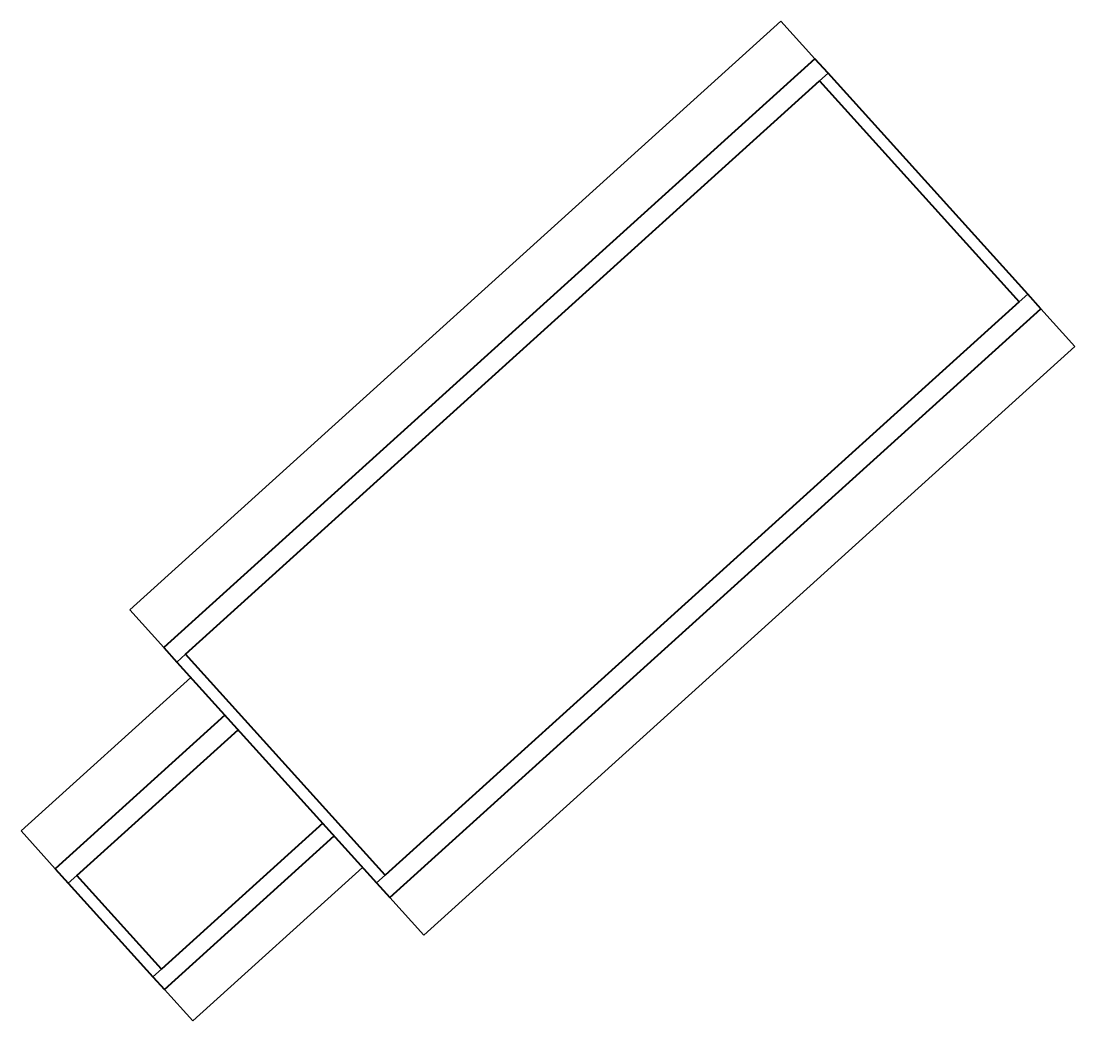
# Model space of a CAD drawing. Header units: inches. Extents: x -1600 to -127, y -484 to 913.
import ezdxf

# ---------------------------------------------------------------- set-up
doc = ezdxf.new("R2010")
doc.units = ezdxf.units.IN
doc.header["$MEASUREMENT"] = 0
doc.layers.add('A-ROOF', color=132, linetype='Continuous', lineweight=15)
doc.layers.add('A-WALL', color=113, linetype='Continuous', lineweight=15)

msp = doc.modelspace()

# ---------------------------------------------------------------- linework, layer by layer
at = {"layer": 'A-ROOF'}
for p, q in [((-538.3, 913.2), (-1448.5, 90.3)), ((-490.7, 860.5), (-538.3, 913.2)), ((-127.2, 458.5), (-174.9, 511.2)), ((-1037.4, -364.4), (-127.2, 458.5)), ((-1448.5, 90.3), (-1400.8, 37.6)), ((-1363, -4.3), (-1600.3, -218.9)), ((-1600.3, -218.9), (-1552.7, -271.6)), ((-1360.2, -484.4), (-1122.9, -269.8)), ((-1085, -311.7), (-1037.4, -364.4)), ((-1399.9, -440.5), (-1360.2, -484.4))]:
    msp.add_line(p, q, dxfattribs=at)
at = {"layer": 'A-ROOF', "lineweight": 40}
for p, q in [((-490.7, 860.5), (-1400.8, 37.6)), ((-472.3, 840.2), (-490.7, 860.5)), ((-1370.6, 28.1), (-484.2, 829.5)), ((-174.9, 511.2), (-193.2, 531.5)), ((-205.1, 520.8), (-1091.5, -280.6)), ((-1085, -311.7), (-174.9, 511.2)), ((-1400.8, 37.6), (-1382.5, 17.3)), ((-1315.3, -56.9), (-1552.7, -271.6)), ((-1522.5, -281.1), (-1297, -77.3)), ((-1178.6, -208.1), (-1404.1, -412)), ((-1399.9, -440.5), (-1162.5, -225.9)), ((-1552.7, -271.6), (-1534.3, -291.9)), ((-1103.4, -291.4), (-1085, -311.7)), ((-1416, -422.7), (-1399.9, -440.5))]:
    msp.add_line(p, q, dxfattribs=at)
at = {"layer": 'A-WALL'}
for p, q in [((-472.3, 840.2), (-484.2, 829.5)), ((-205.1, 520.8), (-193.2, 531.5)), ((-1370.6, 28.1), (-1382.5, 17.3)), ((-1522.5, -281.1), (-1534.3, -291.9)), ((-1103.4, -291.4), (-1091.5, -280.6)), ((-1416, -422.7), (-1404.1, -412))]:
    msp.add_line(p, q, dxfattribs=at)
at = {"layer": 'A-WALL', "lineweight": 40}
for p, q in [((-193.2, 531.5), (-472.3, 840.2)), ((-484.2, 829.5), (-205.1, 520.8)), ((-1382.5, 17.3), (-1103.4, -291.4)), ((-1091.5, -280.6), (-1370.6, 28.1)), ((-1534.3, -291.9), (-1416, -422.7)), ((-1404.1, -412), (-1522.5, -281.1))]:
    msp.add_line(p, q, dxfattribs=at)

doc.saveas('drawing.dxf')
